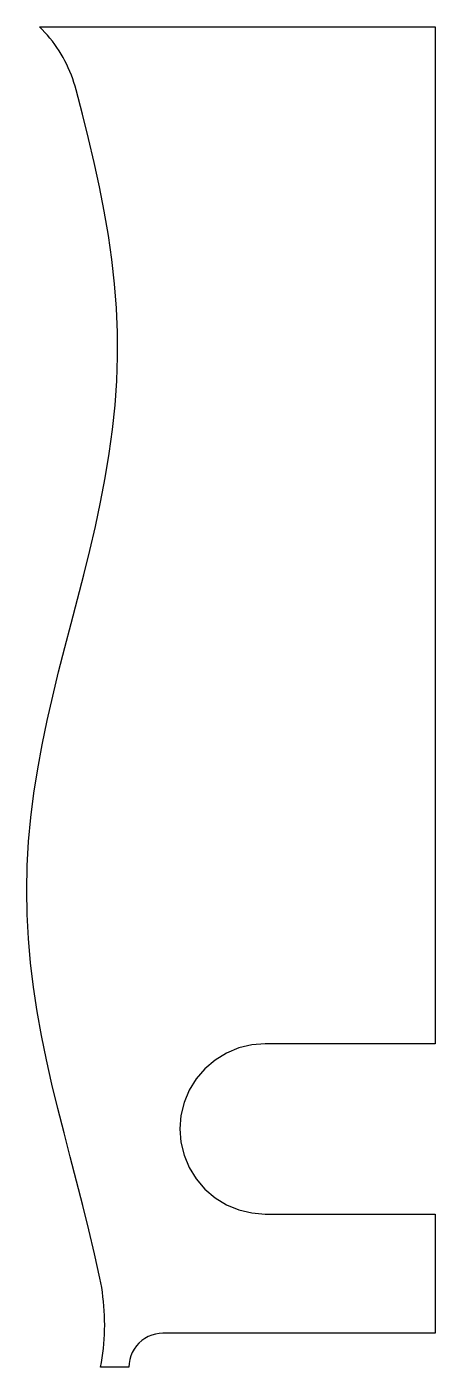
# Model space of a CAD drawing. Header units: inches. Extents: x 39 to 48, y -0.8 to 28.8.
import ezdxf

# ---------------------------------------------------------------- set-up
doc = ezdxf.new("R2010")
doc.units = ezdxf.units.IN

msp = doc.modelspace()

# ---------------------------------------------------------------- linework, layer by layer
msp.add_lwpolyline([(48, 0), (42, 0), (42, 0), (41.916, -0.005), (41.833, -0.019), (41.752, -0.042), (41.675, -0.074), (41.601, -0.115), (41.532, -0.164), (41.47, -0.22), (41.414, -0.282), (41.365, -0.351), (41.324, -0.425), (41.292, -0.502), (41.269, -0.583), (41.255, -0.666), (41.25, -0.75), (40.625, -0.75), (40.625, -0.75), (40.644, -0.648), (40.66, -0.545), (40.674, -0.442), (40.687, -0.339), (40.697, -0.236), (40.705, -0.132), (40.71, -0.028), (40.714, 0.076), (40.716, 0.179), (40.715, 0.283), (40.712, 0.387), (40.707, 0.491), (40.7, 0.595), (40.69, 0.698), (40.679, 0.801), (40.665, 0.904), (40.65, 1.007), (40.632, 1.109), (40.612, 1.211), (40.612, 1.211), (40.495, 1.746), (40.369, 2.28), (40.236, 2.814), (40.098, 3.349), (39.959, 3.883), (39.82, 4.417), (39.684, 4.952), (39.555, 5.486), (39.435, 6.02), (39.325, 6.555), (39.229, 7.089), (39.148, 7.623), (39.083, 8.157), (39.036, 8.692), (39.009, 9.226), (39, 9.76), (39.011, 10.295), (39.041, 10.829), (39.091, 11.363), (39.157, 11.898), (39.241, 12.432), (39.339, 12.966), (39.45, 13.501), (39.572, 14.035), (39.702, 14.569), (39.838, 15.104), (39.977, 15.638), (40.117, 16.172), (40.254, 16.706), (40.386, 17.241), (40.511, 17.775), (40.626, 18.309), (40.729, 18.844), (40.817, 19.378), (40.889, 19.912), (40.944, 20.447), (40.981, 20.981), (40.998, 21.515), (40.996, 22.05), (40.975, 22.584), (40.934, 23.118), (40.875, 23.653), (40.799, 24.187), (40.708, 24.721), (40.602, 25.255), (40.485, 25.79), (40.359, 26.324), (40.225, 26.858), (40.087, 27.393), (40.087, 27.393), (40.064, 27.475), (40.039, 27.557), (40.012, 27.638), (39.982, 27.719), (39.95, 27.798), (39.915, 27.877), (39.879, 27.954), (39.84, 28.03), (39.799, 28.106), (39.756, 28.18), (39.711, 28.253), (39.664, 28.324), (39.615, 28.394), (39.563, 28.463), (39.51, 28.53), (39.455, 28.596), (39.398, 28.66), (39.34, 28.722), (39.279, 28.783), (48, 28.783), (48, 6.375), (44.25, 6.375), (43.957, 6.352), (43.671, 6.283), (43.399, 6.171), (43.148, 6.017), (42.924, 5.826), (42.733, 5.602), (42.579, 5.351), (42.467, 5.079), (42.398, 4.793), (42.375, 4.5), (42.398, 4.207), (42.467, 3.921), (42.579, 3.649), (42.733, 3.398), (42.924, 3.174), (43.148, 2.983), (43.399, 2.829), (43.671, 2.717), (43.957, 2.648), (44.25, 2.625), (48, 2.625), (48, 0)], close=True)

doc.saveas('drawing.dxf')
